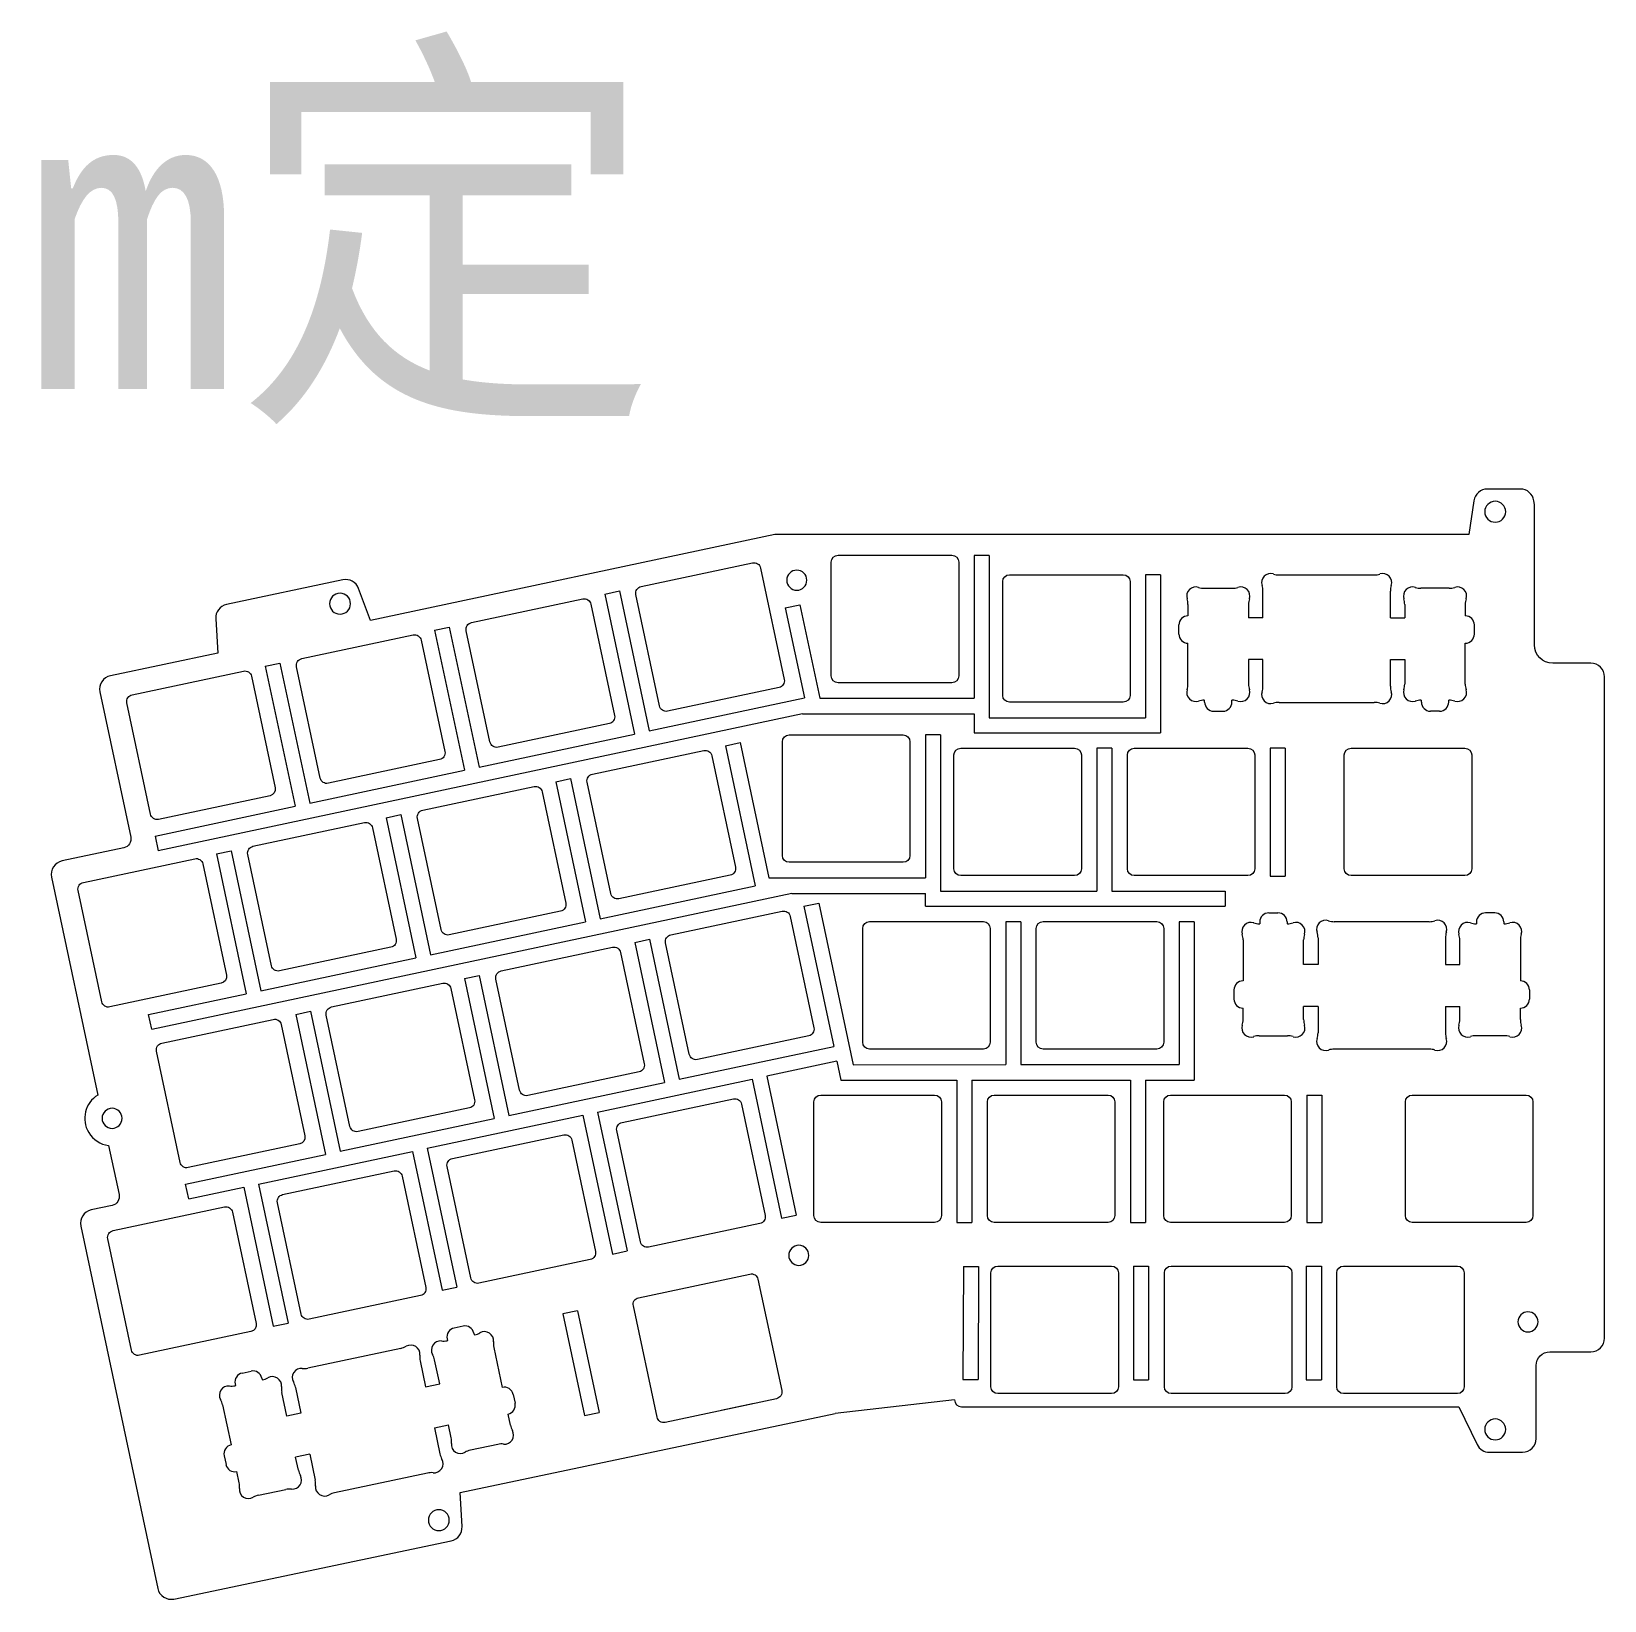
# Model space of a CAD drawing. Header units: millimetres. Extents: x 1313 to 1655, y 683 to 855.
# Drawn here: x 1482 to 1654.7, y 683.1 to 855.5 of the extents above; entities that cross this region are included whole.
import ezdxf

# ---------------------------------------------------------------- set-up
doc = ezdxf.new("R2010")
doc.units = ezdxf.units.MM
doc.header["$LTSCALE"] = 5
doc.layers.get('0').update_dxf_attribs({"lineweight": 18})
doc.styles.get("Standard").update_dxf_attribs({"font": 'SimSun.ttf'})

# ---------------------------------------------------------------- blocks, each defined once
blk = doc.blocks.new('block 41')
at = {"color": 7, "lineweight": 18}
blk.add_open_spline([(386.84, 146.74), (386.84, 146.74), (386.84, 159.24), (386.84, 159.24), (386.84, 159.65), (386.51, 159.99), (386.09, 159.99), (386.09, 159.99), (373.59, 159.99), (373.59, 159.99), (373.18, 159.99), (372.84, 159.65), (372.84, 159.24), (372.84, 159.24), (372.84, 146.74), (372.84, 146.74), (372.84, 146.32), (373.18, 145.99), (373.59, 145.99), (373.59, 145.99), (386.09, 145.99), (386.09, 145.99), (386.51, 145.99), (386.84, 146.32), (386.84, 146.74)], degree=3, knots=[0, 0, 0, 0, 1, 1, 1, 2, 2, 2, 3, 3, 3, 4, 4, 4, 5, 5, 5, 6, 6, 6, 7, 7, 7, 8, 8, 8, 8], dxfattribs=at)
blk = doc.blocks.new('block 42')
at = {"color": 7, "lineweight": 18}
blk.add_open_spline([(380.12, 184.84), (380.12, 184.84), (380.12, 197.34), (380.12, 197.34), (380.12, 197.75), (379.78, 198.09), (379.37, 198.09), (379.37, 198.09), (366.87, 198.09), (366.87, 198.09), (366.46, 198.09), (366.12, 197.75), (366.12, 197.34), (366.12, 197.34), (366.12, 184.84), (366.12, 184.84), (366.12, 184.42), (366.46, 184.09), (366.87, 184.09), (366.87, 184.09), (379.37, 184.09), (379.37, 184.09), (379.78, 184.09), (380.12, 184.42), (380.12, 184.84)], degree=3, knots=[0, 0, 0, 0, 1, 1, 1, 2, 2, 2, 3, 3, 3, 4, 4, 4, 5, 5, 5, 6, 6, 6, 7, 7, 7, 8, 8, 8, 8], dxfattribs=at)
blk = doc.blocks.new('block 44')
at = {"color": 7, "lineweight": 18}
blk.add_open_spline([(360.3, 146.74), (360.3, 146.74), (360.3, 159.24), (360.3, 159.24), (360.3, 159.65), (359.97, 159.99), (359.55, 159.99), (359.55, 159.99), (347.05, 159.99), (347.05, 159.99), (346.64, 159.99), (346.3, 159.65), (346.3, 159.24), (346.3, 159.24), (346.3, 146.74), (346.3, 146.74), (346.3, 146.32), (346.64, 145.99), (347.05, 145.99), (347.05, 145.99), (359.55, 145.99), (359.55, 145.99), (359.97, 145.99), (360.3, 146.32), (360.3, 146.74)], degree=3, knots=[0, 0, 0, 0, 1, 1, 1, 2, 2, 2, 3, 3, 3, 4, 4, 4, 5, 5, 5, 6, 6, 6, 7, 7, 7, 8, 8, 8, 8], dxfattribs=at)
blk = doc.blocks.new('block 45')
at = {"color": 7, "lineweight": 18}
blk.add_open_spline([(356.3, 184.84), (356.3, 184.84), (356.3, 197.34), (356.3, 197.34), (356.3, 197.75), (355.96, 198.09), (355.55, 198.09), (355.55, 198.09), (343.05, 198.09), (343.05, 198.09), (342.64, 198.09), (342.3, 197.75), (342.3, 197.34), (342.3, 197.34), (342.3, 184.84), (342.3, 184.84), (342.3, 184.42), (342.64, 184.09), (343.05, 184.09), (343.05, 184.09), (355.55, 184.09), (355.55, 184.09), (355.96, 184.09), (356.3, 184.42), (356.3, 184.84)], degree=3, knots=[0, 0, 0, 0, 1, 1, 1, 2, 2, 2, 3, 3, 3, 4, 4, 4, 5, 5, 5, 6, 6, 6, 7, 7, 7, 8, 8, 8, 8], dxfattribs=at)
blk = doc.blocks.new('block 46')
at = {"color": 7, "lineweight": 18}
blk.add_open_spline([(346.29, 165.79), (346.29, 165.79), (346.29, 178.29), (346.29, 178.29), (346.29, 178.7), (345.95, 179.04), (345.54, 179.04), (345.54, 179.04), (333.04, 179.04), (333.04, 179.04), (332.63, 179.04), (332.29, 178.7), (332.29, 178.29), (332.29, 178.29), (332.29, 165.79), (332.29, 165.79), (332.29, 165.37), (332.63, 165.04), (333.04, 165.04), (333.04, 165.04), (345.54, 165.04), (345.54, 165.04), (345.95, 165.04), (346.29, 165.37), (346.29, 165.79)], degree=3, knots=[0, 0, 0, 0, 1, 1, 1, 2, 2, 2, 3, 3, 3, 4, 4, 4, 5, 5, 5, 6, 6, 6, 7, 7, 7, 8, 8, 8, 8], dxfattribs=at)
blk = doc.blocks.new('block 47')
at = {"color": 7, "lineweight": 18}
blk.add_open_spline([(342.61, 203.89), (342.61, 203.89), (342.61, 216.39), (342.61, 216.39), (342.61, 216.8), (342.27, 217.14), (341.86, 217.14), (341.86, 217.14), (329.36, 217.14), (329.36, 217.14), (328.95, 217.14), (328.61, 216.8), (328.61, 216.39), (328.61, 216.39), (328.61, 203.89), (328.61, 203.89), (328.61, 203.47), (328.95, 203.14), (329.36, 203.14), (329.36, 203.14), (341.86, 203.14), (341.86, 203.14), (342.27, 203.14), (342.61, 203.47), (342.61, 203.89)], degree=3, knots=[0, 0, 0, 0, 1, 1, 1, 2, 2, 2, 3, 3, 3, 4, 4, 4, 5, 5, 5, 6, 6, 6, 7, 7, 7, 8, 8, 8, 8], dxfattribs=at)
blk = doc.blocks.new('block 48')
at = {"color": 7, "lineweight": 18}
blk.add_open_spline([(340.93, 146.74), (340.93, 146.74), (340.93, 159.24), (340.93, 159.24), (340.93, 159.65), (340.59, 159.99), (340.18, 159.99), (340.18, 159.99), (327.68, 159.99), (327.68, 159.99), (327.27, 159.99), (326.93, 159.65), (326.93, 159.24), (326.93, 159.24), (326.93, 146.74), (326.93, 146.74), (326.93, 146.32), (327.27, 145.99), (327.68, 145.99), (327.68, 145.99), (340.18, 145.99), (340.18, 145.99), (340.59, 145.99), (340.93, 146.32), (340.93, 146.74)], degree=3, knots=[0, 0, 0, 0, 1, 1, 1, 2, 2, 2, 3, 3, 3, 4, 4, 4, 5, 5, 5, 6, 6, 6, 7, 7, 7, 8, 8, 8, 8], dxfattribs=at)
blk = doc.blocks.new('block 49')
at = {"color": 7, "lineweight": 18}
blk.add_open_spline([(337.25, 184.84), (337.25, 184.84), (337.25, 197.34), (337.25, 197.34), (337.25, 197.75), (336.91, 198.09), (336.5, 198.09), (336.5, 198.09), (324, 198.09), (324, 198.09), (323.59, 198.09), (323.25, 197.75), (323.25, 197.34), (323.25, 197.34), (323.25, 184.84), (323.25, 184.84), (323.25, 184.42), (323.59, 184.09), (324, 184.09), (324, 184.09), (336.5, 184.09), (336.5, 184.09), (336.91, 184.09), (337.25, 184.42), (337.25, 184.84)], degree=3, knots=[0, 0, 0, 0, 1, 1, 1, 2, 2, 2, 3, 3, 3, 4, 4, 4, 5, 5, 5, 6, 6, 6, 7, 7, 7, 8, 8, 8, 8], dxfattribs=at)
blk = doc.blocks.new('block 50')
at = {"color": 7, "lineweight": 18}
blk.add_open_spline([(327.24, 165.79), (327.24, 165.79), (327.24, 178.29), (327.24, 178.29), (327.24, 178.7), (326.9, 179.04), (326.49, 179.04), (326.49, 179.04), (313.99, 179.04), (313.99, 179.04), (313.58, 179.04), (313.24, 178.7), (313.24, 178.29), (313.24, 178.29), (313.24, 165.79), (313.24, 165.79), (313.24, 165.37), (313.58, 165.04), (313.99, 165.04), (313.99, 165.04), (326.49, 165.04), (326.49, 165.04), (326.9, 165.04), (327.24, 165.37), (327.24, 165.79)], degree=3, knots=[0, 0, 0, 0, 1, 1, 1, 2, 2, 2, 3, 3, 3, 4, 4, 4, 5, 5, 5, 6, 6, 6, 7, 7, 7, 8, 8, 8, 8], dxfattribs=at)
blk = doc.blocks.new('block 51')
at = {"color": 7, "lineweight": 18}
blk.add_open_spline([(321.88, 146.74), (321.88, 146.74), (321.88, 159.24), (321.88, 159.24), (321.88, 159.65), (321.54, 159.99), (321.13, 159.99), (321.13, 159.99), (308.63, 159.99), (308.63, 159.99), (308.22, 159.99), (307.88, 159.65), (307.88, 159.24), (307.88, 159.24), (307.88, 146.74), (307.88, 146.74), (307.88, 146.32), (308.22, 145.99), (308.63, 145.99), (308.63, 145.99), (321.13, 145.99), (321.13, 145.99), (321.54, 145.99), (321.88, 146.32), (321.88, 146.74)], degree=3, knots=[0, 0, 0, 0, 1, 1, 1, 2, 2, 2, 3, 3, 3, 4, 4, 4, 5, 5, 5, 6, 6, 6, 7, 7, 7, 8, 8, 8, 8], dxfattribs=at)
blk = doc.blocks.new('block 52')
at = {"color": 7, "lineweight": 18}
blk.add_open_spline([(288.91, 215.84), (288.51, 215.76), (288.25, 215.36), (288.33, 214.95), (288.33, 214.95), (290.93, 202.73), (290.93, 202.73), (291.02, 202.32), (291.42, 202.06), (291.82, 202.15), (291.82, 202.15), (304.05, 204.75), (304.05, 204.75), (304.45, 204.83), (304.71, 205.23), (304.63, 205.64), (304.63, 205.64), (302.03, 217.86), (302.03, 217.86), (301.94, 218.27), (301.54, 218.53), (301.14, 218.44), (301.14, 218.44), (288.91, 215.84), (288.91, 215.84)], degree=3, knots=[0, 0, 0, 0, 1, 1, 1, 2, 2, 2, 3, 3, 3, 4, 4, 4, 5, 5, 5, 6, 6, 6, 7, 7, 7, 8, 8, 8, 8], dxfattribs=at)
blk = doc.blocks.new('block 53')
at = {"color": 7, "lineweight": 18}
blk.add_open_spline([(292.17, 177.58), (291.77, 177.5), (291.51, 177.1), (291.59, 176.69), (291.59, 176.69), (294.19, 164.47), (294.19, 164.47), (294.28, 164.06), (294.68, 163.8), (295.08, 163.89), (295.08, 163.89), (307.31, 166.49), (307.31, 166.49), (307.71, 166.57), (307.97, 166.97), (307.89, 167.38), (307.89, 167.38), (305.29, 179.6), (305.29, 179.6), (305.2, 180.01), (304.8, 180.27), (304.4, 180.18), (304.4, 180.18), (292.17, 177.58), (292.17, 177.58)], degree=3, knots=[0, 0, 0, 0, 1, 1, 1, 2, 2, 2, 3, 3, 3, 4, 4, 4, 5, 5, 5, 6, 6, 6, 7, 7, 7, 8, 8, 8, 8], dxfattribs=at)
blk = doc.blocks.new('block 54')
at = {"color": 7, "lineweight": 18}
blk.add_open_spline([(283.55, 195.23), (283.15, 195.15), (282.89, 194.75), (282.97, 194.34), (282.97, 194.34), (285.57, 182.12), (285.57, 182.12), (285.66, 181.71), (286.06, 181.45), (286.46, 181.54), (286.46, 181.54), (298.69, 184.14), (298.69, 184.14), (299.09, 184.22), (299.35, 184.62), (299.27, 185.03), (299.27, 185.03), (296.67, 197.25), (296.67, 197.25), (296.58, 197.66), (296.18, 197.92), (295.78, 197.83), (295.78, 197.83), (283.55, 195.23), (283.55, 195.23)], degree=3, knots=[0, 0, 0, 0, 1, 1, 1, 2, 2, 2, 3, 3, 3, 4, 4, 4, 5, 5, 5, 6, 6, 6, 7, 7, 7, 8, 8, 8, 8], dxfattribs=at)
blk = doc.blocks.new('block 55')
at = {"color": 7, "lineweight": 18}
blk.add_open_spline([(288.83, 143.86), (288.92, 143.45), (289.32, 143.19), (289.72, 143.28), (289.72, 143.28), (301.95, 145.88), (301.95, 145.88), (302.35, 145.96), (302.61, 146.36), (302.53, 146.77), (302.53, 146.77), (299.93, 158.99), (299.93, 158.99), (299.84, 159.4), (299.44, 159.66), (299.04, 159.57), (299.04, 159.57), (286.81, 156.97), (286.81, 156.97), (286.41, 156.89), (286.15, 156.49), (286.23, 156.08), (286.23, 156.08), (288.83, 143.86), (288.83, 143.86)], degree=3, knots=[0, 0, 0, 0, 1, 1, 1, 2, 2, 2, 3, 3, 3, 4, 4, 4, 5, 5, 5, 6, 6, 6, 7, 7, 7, 8, 8, 8, 8], dxfattribs=at)
blk = doc.blocks.new('block 56')
at = {"color": 7, "lineweight": 18}
blk.add_open_spline([(303.76, 126.63), (304.17, 126.72), (304.43, 127.12), (304.34, 127.52), (304.34, 127.52), (301.74, 139.75), (301.74, 139.75), (301.66, 140.16), (301.26, 140.41), (300.85, 140.33), (300.85, 140.33), (288.63, 137.73), (288.63, 137.73), (288.22, 137.64), (287.96, 137.24), (288.05, 136.84), (288.05, 136.84), (290.65, 124.61), (290.65, 124.61), (290.73, 124.21), (291.13, 123.95), (291.54, 124.03), (291.54, 124.03), (303.76, 126.63), (303.76, 126.63)], degree=3, knots=[0, 0, 0, 0, 1, 1, 1, 2, 2, 2, 3, 3, 3, 4, 4, 4, 5, 5, 5, 6, 6, 6, 7, 7, 7, 8, 8, 8, 8], dxfattribs=at)
blk = doc.blocks.new('block 57')
at = {"color": 7, "lineweight": 18}
blk.add_open_spline([(270.28, 211.88), (269.87, 211.8), (269.61, 211.4), (269.7, 210.99), (269.7, 210.99), (272.3, 198.77), (272.3, 198.77), (272.39, 198.36), (272.78, 198.1), (273.19, 198.19), (273.19, 198.19), (285.42, 200.79), (285.42, 200.79), (285.82, 200.87), (286.08, 201.27), (285.99, 201.68), (285.99, 201.68), (283.39, 213.9), (283.39, 213.9), (283.31, 214.31), (282.91, 214.57), (282.51, 214.48), (282.51, 214.48), (270.28, 211.88), (270.28, 211.88)], degree=3, knots=[0, 0, 0, 0, 1, 1, 1, 2, 2, 2, 3, 3, 3, 4, 4, 4, 5, 5, 5, 6, 6, 6, 7, 7, 7, 8, 8, 8, 8], dxfattribs=at)
blk = doc.blocks.new('block 58')
at = {"color": 7, "lineweight": 18}
blk.add_open_spline([(273.54, 173.62), (273.13, 173.54), (272.87, 173.14), (272.96, 172.73), (272.96, 172.73), (275.56, 160.51), (275.56, 160.51), (275.65, 160.1), (276.04, 159.84), (276.45, 159.93), (276.45, 159.93), (288.68, 162.53), (288.68, 162.53), (289.08, 162.61), (289.34, 163.01), (289.25, 163.42), (289.25, 163.42), (286.65, 175.64), (286.65, 175.64), (286.57, 176.05), (286.17, 176.31), (285.77, 176.22), (285.77, 176.22), (273.54, 173.62), (273.54, 173.62)], degree=3, knots=[0, 0, 0, 0, 1, 1, 1, 2, 2, 2, 3, 3, 3, 4, 4, 4, 5, 5, 5, 6, 6, 6, 7, 7, 7, 8, 8, 8, 8], dxfattribs=at)
blk = doc.blocks.new('block 59')
at = {"color": 7, "lineweight": 18}
blk.add_open_spline([(264.92, 191.27), (264.51, 191.19), (264.25, 190.79), (264.34, 190.38), (264.34, 190.38), (266.94, 178.16), (266.94, 178.16), (267.03, 177.75), (267.42, 177.49), (267.83, 177.58), (267.83, 177.58), (280.06, 180.18), (280.06, 180.18), (280.46, 180.26), (280.72, 180.66), (280.63, 181.07), (280.63, 181.07), (278.03, 193.29), (278.03, 193.29), (277.95, 193.7), (277.55, 193.96), (277.15, 193.87), (277.15, 193.87), (264.92, 191.27), (264.92, 191.27)], degree=3, knots=[0, 0, 0, 0, 1, 1, 1, 2, 2, 2, 3, 3, 3, 4, 4, 4, 5, 5, 5, 6, 6, 6, 7, 7, 7, 8, 8, 8, 8], dxfattribs=at)
blk = doc.blocks.new('block 60')
at = {"color": 7, "lineweight": 18}
blk.add_open_spline([(281.29, 155.03), (281.21, 155.44), (280.81, 155.7), (280.41, 155.61), (280.41, 155.61), (268.18, 153.01), (268.18, 153.01), (267.77, 152.93), (267.51, 152.53), (267.6, 152.12), (267.6, 152.12), (270.2, 139.9), (270.2, 139.9), (270.29, 139.49), (270.68, 139.23), (271.09, 139.32), (271.09, 139.32), (283.32, 141.92), (283.32, 141.92), (283.72, 142), (283.98, 142.4), (283.89, 142.81), (283.89, 142.81), (281.29, 155.03), (281.29, 155.03)], degree=3, knots=[0, 0, 0, 0, 1, 1, 1, 2, 2, 2, 3, 3, 3, 4, 4, 4, 5, 5, 5, 6, 6, 6, 7, 7, 7, 8, 8, 8, 8], dxfattribs=at)
blk = doc.blocks.new('block 61')
at = {"color": 7, "lineweight": 18}
blk.add_open_spline([(266.78, 196.83), (267.19, 196.91), (267.45, 197.31), (267.36, 197.72), (267.36, 197.72), (264.76, 209.94), (264.76, 209.94), (264.67, 210.35), (264.28, 210.61), (263.87, 210.52), (263.87, 210.52), (251.64, 207.92), (251.64, 207.92), (251.24, 207.84), (250.98, 207.44), (251.07, 207.03), (251.07, 207.03), (253.67, 194.8), (253.67, 194.8), (253.75, 194.4), (254.15, 194.14), (254.56, 194.23), (254.56, 194.23), (266.78, 196.83), (266.78, 196.83)], degree=3, knots=[0, 0, 0, 0, 1, 1, 1, 2, 2, 2, 3, 3, 3, 4, 4, 4, 5, 5, 5, 6, 6, 6, 7, 7, 7, 8, 8, 8, 8], dxfattribs=at)
blk = doc.blocks.new('block 62')
at = {"color": 7, "lineweight": 18}
blk.add_open_spline([(270.04, 158.57), (270.45, 158.65), (270.71, 159.05), (270.62, 159.46), (270.62, 159.46), (268.02, 171.68), (268.02, 171.68), (267.93, 172.09), (267.54, 172.35), (267.13, 172.26), (267.13, 172.26), (254.9, 169.66), (254.9, 169.66), (254.5, 169.58), (254.24, 169.18), (254.33, 168.77), (254.33, 168.77), (256.93, 156.54), (256.93, 156.54), (257.01, 156.14), (257.41, 155.88), (257.82, 155.97), (257.82, 155.97), (270.04, 158.57), (270.04, 158.57)], degree=3, knots=[0, 0, 0, 0, 1, 1, 1, 2, 2, 2, 3, 3, 3, 4, 4, 4, 5, 5, 5, 6, 6, 6, 7, 7, 7, 8, 8, 8, 8], dxfattribs=at)
blk = doc.blocks.new('block 63')
at = {"color": 7, "lineweight": 18}
blk.add_open_spline([(246.28, 187.31), (245.88, 187.23), (245.62, 186.83), (245.71, 186.42), (245.71, 186.42), (248.31, 174.19), (248.31, 174.19), (248.39, 173.79), (248.79, 173.53), (249.2, 173.62), (249.2, 173.62), (261.42, 176.22), (261.42, 176.22), (261.83, 176.3), (262.09, 176.7), (262, 177.11), (262, 177.11), (259.4, 189.33), (259.4, 189.33), (259.31, 189.74), (258.92, 190), (258.51, 189.91), (258.51, 189.91), (246.28, 187.31), (246.28, 187.31)], degree=3, knots=[0, 0, 0, 0, 1, 1, 1, 2, 2, 2, 3, 3, 3, 4, 4, 4, 5, 5, 5, 6, 6, 6, 7, 7, 7, 8, 8, 8, 8], dxfattribs=at)
blk = doc.blocks.new('block 64')
at = {"color": 7, "lineweight": 18}
blk.add_open_spline([(264.68, 137.96), (265.09, 138.04), (265.35, 138.44), (265.26, 138.85), (265.26, 138.85), (262.66, 151.07), (262.66, 151.07), (262.57, 151.48), (262.18, 151.74), (261.77, 151.65), (261.77, 151.65), (249.54, 149.05), (249.54, 149.05), (249.14, 148.97), (248.88, 148.57), (248.97, 148.16), (248.97, 148.16), (251.57, 135.93), (251.57, 135.93), (251.65, 135.53), (252.05, 135.27), (252.46, 135.36), (252.46, 135.36), (264.68, 137.96), (264.68, 137.96)], degree=3, knots=[0, 0, 0, 0, 1, 1, 1, 2, 2, 2, 3, 3, 3, 4, 4, 4, 5, 5, 5, 6, 6, 6, 7, 7, 7, 8, 8, 8, 8], dxfattribs=at)
blk = doc.blocks.new('block 65')
at = {"color": 7, "lineweight": 18}
blk.add_open_spline([(248.15, 192.87), (248.55, 192.95), (248.81, 193.35), (248.73, 193.75), (248.73, 193.75), (246.13, 205.98), (246.13, 205.98), (246.04, 206.39), (245.64, 206.65), (245.24, 206.56), (245.24, 206.56), (233.01, 203.96), (233.01, 203.96), (232.61, 203.87), (232.35, 203.48), (232.43, 203.07), (232.43, 203.07), (235.03, 190.84), (235.03, 190.84), (235.12, 190.44), (235.52, 190.18), (235.92, 190.27), (235.92, 190.27), (248.15, 192.87), (248.15, 192.87)], degree=3, knots=[0, 0, 0, 0, 1, 1, 1, 2, 2, 2, 3, 3, 3, 4, 4, 4, 5, 5, 5, 6, 6, 6, 7, 7, 7, 8, 8, 8, 8], dxfattribs=at)
blk = doc.blocks.new('block 66')
at = {"color": 7, "lineweight": 18}
blk.add_open_spline([(236.27, 165.7), (235.87, 165.61), (235.61, 165.22), (235.69, 164.81), (235.69, 164.81), (238.29, 152.58), (238.29, 152.58), (238.38, 152.18), (238.78, 151.92), (239.18, 152.01), (239.18, 152.01), (251.41, 154.61), (251.41, 154.61), (251.81, 154.69), (252.07, 155.09), (251.99, 155.49), (251.99, 155.49), (249.39, 167.72), (249.39, 167.72), (249.3, 168.13), (248.9, 168.39), (248.5, 168.3), (248.5, 168.3), (236.27, 165.7), (236.27, 165.7)], degree=3, knots=[0, 0, 0, 0, 1, 1, 1, 2, 2, 2, 3, 3, 3, 4, 4, 4, 5, 5, 5, 6, 6, 6, 7, 7, 7, 8, 8, 8, 8], dxfattribs=at)
blk = doc.blocks.new('block 67')
at = {"color": 7, "lineweight": 18}
blk.add_open_spline([(242.79, 172.26), (243.19, 172.34), (243.45, 172.74), (243.37, 173.14), (243.37, 173.14), (240.77, 185.37), (240.77, 185.37), (240.68, 185.78), (240.28, 186.04), (239.88, 185.95), (239.88, 185.95), (227.65, 183.35), (227.65, 183.35), (227.25, 183.26), (226.99, 182.87), (227.07, 182.46), (227.07, 182.46), (229.67, 170.23), (229.67, 170.23), (229.76, 169.83), (230.16, 169.57), (230.56, 169.66), (230.56, 169.66), (242.79, 172.26), (242.79, 172.26)], degree=3, knots=[0, 0, 0, 0, 1, 1, 1, 2, 2, 2, 3, 3, 3, 4, 4, 4, 5, 5, 5, 6, 6, 6, 7, 7, 7, 8, 8, 8, 8], dxfattribs=at)
blk = doc.blocks.new('block 68')
at = {"color": 7, "lineweight": 18}
blk.add_open_spline([(246.05, 134), (246.45, 134.08), (246.71, 134.48), (246.63, 134.88), (246.63, 134.88), (244.03, 147.11), (244.03, 147.11), (243.94, 147.52), (243.54, 147.78), (243.14, 147.69), (243.14, 147.69), (230.91, 145.09), (230.91, 145.09), (230.51, 145), (230.25, 144.61), (230.33, 144.2), (230.33, 144.2), (232.93, 131.97), (232.93, 131.97), (233.02, 131.57), (233.42, 131.31), (233.82, 131.4), (233.82, 131.4), (246.05, 134), (246.05, 134)], degree=3, knots=[0, 0, 0, 0, 1, 1, 1, 2, 2, 2, 3, 3, 3, 4, 4, 4, 5, 5, 5, 6, 6, 6, 7, 7, 7, 8, 8, 8, 8], dxfattribs=at)
blk = doc.blocks.new('block 71')
at = {"color": 7, "lineweight": 18}
blk.add_open_spline([(305.12, 142.38), (305.12, 142.98), (305.61, 143.48), (306.22, 143.48), (306.83, 143.48), (307.32, 142.98), (307.32, 142.38), (307.32, 141.77), (306.83, 141.28), (306.22, 141.28), (305.61, 141.28), (305.12, 141.77), (305.12, 142.38)], degree=3, knots=[0, 0, 0, 0, 1, 1, 1, 2, 2, 2, 3, 3, 3, 4, 4, 4, 4], dxfattribs=at)
blk = doc.blocks.new('block 74')
at = {"color": 7, "lineweight": 18}
blk.add_open_spline([(385.2, 135.07), (385.2, 135.68), (385.69, 136.17), (386.3, 136.17), (386.9, 136.17), (387.4, 135.68), (387.4, 135.07), (387.4, 134.46), (386.9, 133.97), (386.3, 133.97), (385.69, 133.97), (385.2, 134.46), (385.2, 135.07)], degree=3, knots=[0, 0, 0, 0, 1, 1, 1, 2, 2, 2, 3, 3, 3, 4, 4, 4, 4], dxfattribs=at)
blk = doc.blocks.new('block 84')
at = {"color": 7, "lineweight": 18}
blk.add_open_spline([(341.32, 127.95), (341.32, 127.95), (341.32, 140.45), (341.32, 140.45), (341.32, 140.86), (340.99, 141.2), (340.57, 141.2), (340.57, 141.2), (328.07, 141.2), (328.07, 141.2), (327.66, 141.2), (327.32, 140.86), (327.32, 140.45), (327.32, 140.45), (327.32, 127.95), (327.32, 127.95), (327.32, 127.53), (327.66, 127.2), (328.07, 127.2), (328.07, 127.2), (340.57, 127.2), (340.57, 127.2), (340.99, 127.2), (341.32, 127.53), (341.32, 127.95)], degree=3, knots=[0, 0, 0, 0, 1, 1, 1, 2, 2, 2, 3, 3, 3, 4, 4, 4, 5, 5, 5, 6, 6, 6, 7, 7, 7, 8, 8, 8, 8], dxfattribs=at)
blk = doc.blocks.new('block 85')
at = {"color": 7, "lineweight": 18}
blk.add_open_spline([(360.37, 127.95), (360.37, 127.95), (360.37, 140.45), (360.37, 140.45), (360.37, 140.86), (360.04, 141.2), (359.62, 141.2), (359.62, 141.2), (347.12, 141.2), (347.12, 141.2), (346.71, 141.2), (346.37, 140.86), (346.37, 140.45), (346.37, 140.45), (346.37, 127.95), (346.37, 127.95), (346.37, 127.53), (346.71, 127.2), (347.12, 127.2), (347.12, 127.2), (359.62, 127.2), (359.62, 127.2), (360.04, 127.2), (360.37, 127.53), (360.37, 127.95)], degree=3, knots=[0, 0, 0, 0, 1, 1, 1, 2, 2, 2, 3, 3, 3, 4, 4, 4, 5, 5, 5, 6, 6, 6, 7, 7, 7, 8, 8, 8, 8], dxfattribs=at)
blk = doc.blocks.new('block 86')
at = {"color": 7, "lineweight": 18}
blk.add_open_spline([(379.29, 127.95), (379.29, 127.95), (379.29, 140.45), (379.29, 140.45), (379.29, 140.86), (378.96, 141.2), (378.54, 141.2), (378.54, 141.2), (366.04, 141.2), (366.04, 141.2), (365.63, 141.2), (365.29, 140.86), (365.29, 140.45), (365.29, 140.45), (365.29, 127.95), (365.29, 127.95), (365.29, 127.53), (365.63, 127.2), (366.04, 127.2), (366.04, 127.2), (378.54, 127.2), (378.54, 127.2), (378.96, 127.2), (379.29, 127.53), (379.29, 127.95)], degree=3, knots=[0, 0, 0, 0, 1, 1, 1, 2, 2, 2, 3, 3, 3, 4, 4, 4, 5, 5, 5, 6, 6, 6, 7, 7, 7, 8, 8, 8, 8], dxfattribs=at)
blk = doc.blocks.new('block 87')
at = {"color": 7, "lineweight": 18}
blk.add_open_spline([(323.78, 206.03), (323.78, 206.03), (323.78, 218.53), (323.78, 218.53), (323.78, 218.94), (323.44, 219.28), (323.03, 219.28), (323.03, 219.28), (310.53, 219.28), (310.53, 219.28), (310.12, 219.28), (309.78, 218.94), (309.78, 218.53), (309.78, 218.53), (309.78, 206.03), (309.78, 206.03), (309.78, 205.61), (310.12, 205.28), (310.53, 205.28), (310.53, 205.28), (323.03, 205.28), (323.03, 205.28), (323.44, 205.28), (323.78, 205.61), (323.78, 206.03)], degree=3, knots=[0, 0, 0, 0, 1, 1, 1, 2, 2, 2, 3, 3, 3, 4, 4, 4, 5, 5, 5, 6, 6, 6, 7, 7, 7, 8, 8, 8, 8], dxfattribs=at)
blk = doc.blocks.new('block 88')
at = {"color": 7, "lineweight": 18}
blk.add_open_spline([(318.42, 186.3), (318.42, 186.3), (318.42, 198.8), (318.42, 198.8), (318.42, 199.21), (318.08, 199.55), (317.67, 199.55), (317.67, 199.55), (305.17, 199.55), (305.17, 199.55), (304.76, 199.55), (304.42, 199.21), (304.42, 198.8), (304.42, 198.8), (304.42, 186.3), (304.42, 186.3), (304.42, 185.88), (304.76, 185.55), (305.17, 185.55), (305.17, 185.55), (317.67, 185.55), (317.67, 185.55), (318.08, 185.55), (318.42, 185.88), (318.42, 186.3)], degree=3, knots=[0, 0, 0, 0, 1, 1, 1, 2, 2, 2, 3, 3, 3, 4, 4, 4, 5, 5, 5, 6, 6, 6, 7, 7, 7, 8, 8, 8, 8], dxfattribs=at)
blk = doc.blocks.new('block 75')
at = {"color": 7, "lineweight": 18}
blk.add_open_spline([(304.9, 216.54), (304.9, 217.14), (305.39, 217.64), (306, 217.64), (306.6, 217.64), (307.1, 217.14), (307.1, 216.54), (307.1, 215.93), (306.6, 215.44), (306, 215.44), (305.39, 215.44), (304.9, 215.93), (304.9, 216.54)], degree=3, knots=[0, 0, 0, 0, 1, 1, 1, 2, 2, 2, 3, 3, 3, 4, 4, 4, 4], dxfattribs=at)
blk = doc.blocks.new('block 15')
at = {"color": 7, "lineweight": 18}
blk.add_open_spline([(381.55, 123.26), (381.55, 123.89), (382.07, 124.41), (382.7, 124.41), (383.34, 124.41), (383.85, 123.89), (383.85, 123.26), (383.85, 122.62), (383.34, 122.11), (382.7, 122.11), (382.07, 122.11), (381.55, 122.62), (381.55, 123.26)], degree=3, knots=[0, 0, 0, 0, 1, 1, 1, 2, 2, 2, 3, 3, 3, 4, 4, 4, 4], dxfattribs=at)
blk = doc.blocks.new('block 17')
at = {"color": 7, "lineweight": 18}
blk.add_open_spline([(254.69, 213.96), (254.69, 214.59), (255.2, 215.11), (255.84, 215.11), (256.47, 215.11), (256.99, 214.59), (256.99, 213.96), (256.99, 213.32), (256.47, 212.81), (255.84, 212.81), (255.2, 212.81), (254.69, 213.32), (254.69, 213.96)], degree=3, knots=[0, 0, 0, 0, 1, 1, 1, 2, 2, 2, 3, 3, 3, 4, 4, 4, 4], dxfattribs=at)
blk = doc.blocks.new('block 70')
at = {"color": 7, "lineweight": 18}
blk.add_open_spline([(229.71, 157.43), (229.71, 158.04), (230.2, 158.53), (230.81, 158.53), (231.41, 158.53), (231.91, 158.04), (231.91, 157.43), (231.91, 156.82), (231.41, 156.33), (230.81, 156.33), (230.2, 156.33), (229.71, 156.82), (229.71, 157.43)], degree=3, knots=[0, 0, 0, 0, 1, 1, 1, 2, 2, 2, 3, 3, 3, 4, 4, 4, 4], dxfattribs=at)
blk = doc.blocks.new('block 16')
at = {"color": 7, "lineweight": 18}
blk.add_open_spline([(381.55, 224.06), (381.55, 224.69), (382.07, 225.21), (382.7, 225.21), (383.34, 225.21), (383.85, 224.69), (383.85, 224.06), (383.85, 223.42), (383.34, 222.91), (382.7, 222.91), (382.07, 222.91), (381.55, 223.42), (381.55, 224.06)], degree=3, knots=[0, 0, 0, 0, 1, 1, 1, 2, 2, 2, 3, 3, 3, 4, 4, 4, 4], dxfattribs=at)
blk = doc.blocks.new('block 14')
at = {"color": 7, "lineweight": 18}
blk.add_open_spline([(265.55, 113.3), (265.55, 113.94), (266.07, 114.45), (266.7, 114.45), (267.34, 114.45), (267.85, 113.94), (267.85, 113.3), (267.85, 112.67), (267.34, 112.15), (266.7, 112.15), (266.07, 112.15), (265.55, 112.67), (265.55, 113.3)], degree=3, knots=[0, 0, 0, 0, 1, 1, 1, 2, 2, 2, 3, 3, 3, 4, 4, 4, 4], dxfattribs=at)

msp = doc.modelspace()

# ---------------------------------------------------------------- linework, layer by layer
for p, q in [((1585.48, 797.92), (1585.48, 782.22)), ((1587.13, 797.92), (1585.48, 797.92)), ((1587.13, 797.92), (1587.13, 780.08)), ((1604.31, 795.78), (1604.31, 780.08)), ((1605.96, 795.78), (1604.31, 795.78)), ((1605.96, 795.78), (1605.96, 778.43)), ((1618.97, 795.77), (1629.41, 795.77)), ((1544.92, 793.67), (1546.53, 794.01)), ((1544.92, 793.67), (1548.19, 778.28)), ((1546.53, 794.01), (1549.8, 778.63)), ((1610.74, 794.3), (1613.83, 794.3)), ((1617.19, 791.07), (1617.19, 793.99)), ((1631.19, 791.07), (1631.19, 793.99)), ((1637.63, 794.3), (1634.54, 794.3)), ((1564.74, 792.15), (1566.35, 792.49)), ((1564.74, 792.15), (1566.84, 782.25)), ((1566.35, 792.49), (1568.53, 782.23)), ((1608.96, 792.52), (1608.96, 791.27)), ((1615.61, 792.52), (1615.61, 791.07)), ((1632.76, 792.52), (1632.76, 791.07)), ((1639.41, 792.52), (1639.41, 791.27)), ((1526.23, 789.7), (1527.84, 790.04)), ((1526.23, 789.7), (1529.5, 774.31)), ((1527.84, 790.04), (1531.11, 774.66)), ((1607.96, 789.27), (1607.96, 790.27)), ((1617.19, 791.07), (1615.61, 791.07)), ((1631.19, 791.07), (1632.76, 791.07)), ((1640.41, 789.27), (1640.41, 790.27)), ((1608.96, 783.78), (1608.96, 788.27)), ((1639.41, 783.78), (1639.41, 788.27)), ((1507.63, 785.74), (1509.24, 786.08)), ((1509.24, 786.08), (1512.51, 770.7)), ((1617.19, 786.47), (1615.61, 786.47)), ((1615.61, 786.47), (1615.61, 783.78)), ((1617.19, 783.55), (1617.19, 786.47)), ((1631.19, 786.47), (1632.76, 786.47)), ((1631.19, 783.55), (1631.19, 786.47)), ((1632.76, 786.47), (1632.76, 783.78)), ((1507.63, 785.74), (1510.9, 770.36)), ((1549.8, 778.63), (1566.84, 782.25)), ((1568.53, 782.23), (1585.48, 782.22)), ((1610.74, 782), (1610.79, 782)), ((1610.79, 781.8), (1610.79, 782)), ((1613.79, 781.8), (1613.79, 782)), ((1613.83, 782), (1613.79, 782)), ((1618.97, 781.77), (1629.41, 781.77)), ((1634.54, 782), (1634.59, 782)), ((1634.59, 781.8), (1634.59, 782)), ((1637.59, 781.8), (1637.59, 782)), ((1637.63, 782), (1637.59, 782)), ((1566.61, 780.52), (1495.87, 765.48)), ((1566.61, 780.52), (1585.48, 780.52)), ((1585.48, 780.52), (1585.48, 778.43)), ((1587.13, 780.08), (1604.31, 780.08)), ((1611.79, 780.8), (1612.79, 780.8)), ((1636.59, 780.8), (1635.59, 780.8)), ((1531.11, 774.66), (1548.19, 778.28)), ((1580.12, 778.19), (1580.12, 762.49)), ((1581.77, 778.19), (1580.12, 778.19)), ((1581.77, 778.19), (1581.77, 761.03)), ((1585.48, 778.43), (1605.96, 778.43)), ((1558.17, 777.01), (1559.78, 777.36)), ((1558.17, 777.01), (1561.44, 761.63)), ((1559.78, 777.36), (1562.94, 762.5)), ((1598.95, 776.73), (1598.95, 761.03)), ((1600.6, 776.73), (1598.95, 776.73)), ((1600.6, 776.73), (1600.6, 761.03)), ((1618, 776.73), (1618, 762.68)), ((1619.65, 776.73), (1618, 776.73)), ((1619.65, 776.73), (1619.65, 762.68)), ((1512.51, 770.7), (1529.5, 774.31)), ((1539.53, 773.05), (1541.15, 773.4)), ((1539.53, 773.05), (1542.8, 757.67)), ((1541.15, 773.4), (1544.42, 758.01)), ((1495.53, 767.09), (1510.9, 770.36)), ((1520.9, 769.09), (1522.51, 769.44)), ((1520.9, 769.09), (1524.17, 753.71)), ((1522.51, 769.44), (1525.78, 754.05)), ((1495.53, 767.09), (1495.87, 765.48)), ((1502.27, 765.13), (1503.88, 765.47)), ((1503.88, 765.47), (1507.15, 750.09)), ((1502.27, 765.13), (1505.54, 749.75)), ((1562.94, 762.5), (1580.12, 762.49)), ((1618, 762.68), (1619.65, 762.68)), ((1565.45, 760.79), (1495.17, 745.85)), ((1544.42, 758.01), (1561.44, 761.63)), ((1565.45, 760.79), (1580.12, 760.79)), ((1580.12, 759.38), (1580.12, 760.79)), ((1581.77, 761.03), (1598.95, 761.03)), ((1600.6, 761.03), (1613.06, 761.03)), ((1613.06, 761.03), (1613.06, 759.38)), ((1566.79, 759.37), (1568.41, 759.71)), ((1566.79, 759.37), (1570.06, 743.98)), ((1568.41, 759.71), (1572.18, 741.94)), ((1580.12, 759.38), (1613.06, 759.38)), ((1617.84, 758.65), (1618.84, 758.65)), ((1642.64, 758.65), (1641.64, 758.65)), ((1525.78, 754.05), (1542.8, 757.67)), ((1588.94, 757.68), (1588.94, 741.98)), ((1590.59, 757.68), (1588.94, 757.68)), ((1590.59, 757.68), (1590.59, 741.98)), ((1607.99, 757.68), (1607.99, 741.98)), ((1609.64, 757.68), (1607.99, 757.68)), ((1609.64, 757.68), (1609.64, 741.98)), ((1616.79, 757.45), (1616.84, 757.45)), ((1616.84, 757.65), (1616.84, 757.45)), ((1619.84, 757.65), (1619.84, 757.45)), ((1619.88, 757.45), (1619.84, 757.45)), ((1635.46, 757.68), (1625.02, 757.68)), ((1640.59, 757.45), (1640.64, 757.45)), ((1640.64, 757.65), (1640.64, 757.45)), ((1643.64, 757.65), (1643.64, 757.45)), ((1643.68, 757.45), (1643.64, 757.45)), ((1548.21, 755.41), (1549.82, 755.76)), ((1548.21, 755.41), (1551.48, 740.03)), ((1549.82, 755.76), (1553.09, 740.37)), ((1615.01, 755.67), (1615.01, 751.18)), ((1621.66, 752.98), (1621.66, 755.67)), ((1623.24, 755.9), (1623.24, 752.98)), ((1637.24, 755.9), (1637.24, 752.98)), ((1638.81, 752.98), (1638.81, 755.67)), ((1645.46, 755.67), (1645.46, 751.18)), ((1507.15, 750.09), (1524.17, 753.71)), ((1529.5, 751.44), (1531.11, 751.78)), ((1531.11, 751.78), (1534.38, 736.4)), ((1623.24, 752.98), (1621.66, 752.98)), ((1637.24, 752.98), (1638.81, 752.98)), ((1494.82, 747.47), (1505.54, 749.75)), ((1529.5, 751.44), (1532.77, 736.05)), ((1614.01, 750.18), (1614.01, 749.18)), ((1646.46, 750.18), (1646.46, 749.18)), ((1615.01, 746.93), (1615.01, 748.18)), ((1621.66, 746.93), (1621.66, 748.38)), ((1623.24, 748.38), (1621.66, 748.38)), ((1623.24, 748.38), (1623.24, 745.46)), ((1637.24, 748.38), (1637.24, 745.46)), ((1637.24, 748.38), (1638.81, 748.38)), ((1638.81, 746.93), (1638.81, 748.38)), ((1645.46, 746.93), (1645.46, 748.18)), ((1495.16, 745.86), (1494.82, 747.47)), ((1510.98, 747.5), (1512.59, 747.84)), ((1510.98, 747.5), (1514.25, 732.11)), ((1512.59, 747.84), (1515.86, 732.46)), ((1616.79, 745.15), (1619.88, 745.15)), ((1643.68, 745.15), (1640.59, 745.15)), ((1553.09, 740.37), (1570.06, 743.98)), ((1635.46, 743.68), (1625.02, 743.68)), ((1570.41, 742.36), (1562.7, 740.72)), ((1570.41, 742.36), (1570.85, 740.28)), ((1572.18, 741.94), (1588.94, 741.98)), ((1590.59, 741.98), (1607.99, 741.98)), ((1609.64, 741.98), (1609.64, 740.28)), ((1534.38, 736.4), (1551.48, 740.03)), ((1544.12, 736.77), (1561.09, 740.38)), ((1561.09, 740.38), (1564.33, 725.12)), ((1562.7, 740.72), (1565.95, 725.46)), ((1570.85, 740.28), (1583.58, 740.28)), ((1583.58, 740.28), (1583.58, 724.63)), ((1585.23, 740.28), (1585.23, 724.63)), ((1585.23, 740.28), (1602.63, 740.28)), ((1602.63, 740.28), (1602.63, 724.63)), ((1604.28, 740.28), (1604.28, 724.63)), ((1604.28, 740.28), (1609.64, 740.28)), ((1622, 738.64), (1622, 724.63)), ((1622, 738.64), (1623.65, 738.64)), ((1623.65, 738.64), (1623.65, 724.63)), ((1515.86, 732.46), (1532.77, 736.05)), ((1525.41, 732.8), (1542.5, 736.43)), ((1542.5, 736.43), (1545.75, 721.16)), ((1544.12, 736.77), (1547.36, 721.51)), ((1525.41, 732.8), (1528.65, 717.53)), ((1498.88, 728.85), (1514.25, 732.11)), ((1506.88, 728.86), (1523.79, 732.45)), ((1523.79, 732.45), (1527.04, 717.19)), ((1499.22, 727.23), (1498.88, 728.85)), ((1499.22, 727.23), (1505.27, 728.52)), ((1505.27, 728.52), (1508.51, 713.25)), ((1506.88, 728.86), (1510.13, 713.59)), ((1564.33, 725.12), (1565.95, 725.46)), ((1583.58, 724.63), (1585.23, 724.63)), ((1602.63, 724.63), (1604.28, 724.63)), ((1622, 724.63), (1623.65, 724.63)), ((1545.75, 721.16), (1547.36, 721.51)), ((1584.3, 719.82), (1584.25, 707.4)), ((1584.3, 719.82), (1585.96, 719.82)), ((1585.96, 719.82), (1585.92, 707.4)), ((1602.96, 719.83), (1602.96, 707.37)), ((1602.96, 719.83), (1604.62, 719.83)), ((1604.62, 719.83), (1604.62, 707.37)), ((1621.94, 719.83), (1621.94, 707.37)), ((1621.94, 719.83), (1623.61, 719.83)), ((1623.61, 719.83), (1623.61, 707.37)), ((1527.04, 717.19), (1528.65, 717.53)), ((1508.51, 713.25), (1510.13, 713.59)), ((1541.92, 714.95), (1540.31, 714.61)), ((1540.31, 714.61), (1542.69, 703.43)), ((1541.92, 714.95), (1544.3, 703.77)), ((1587.32, 710.6), (1587.32, 713.65)), ((1527.6, 711.86), (1527.64, 711.66)), ((1529.35, 713.25), (1528.37, 713.04)), ((1530.54, 712.48), (1530.58, 712.29)), ((1530.62, 712.29), (1530.58, 712.29)), ((1522.53, 710.81), (1512.31, 708.64)), ((1527.6, 711.65), (1527.64, 711.66)), ((1532.73, 710.92), (1533.66, 706.53)), ((1505.09, 708.1), (1506.07, 708.31)), ((1524.64, 709.44), (1525.24, 706.58)), ((1526.79, 706.91), (1526.23, 709.54)), ((1504.32, 706.91), (1504.36, 706.72)), ((1504.32, 706.71), (1504.36, 706.72)), ((1507.25, 707.54), (1507.3, 707.34)), ((1507.34, 707.35), (1507.3, 707.34)), ((1525.24, 706.58), (1526.79, 706.91)), ((1584.25, 707.4), (1585.92, 707.4)), ((1602.96, 707.37), (1604.62, 707.37)), ((1621.94, 707.37), (1623.61, 707.37)), ((1510.01, 703.35), (1509.45, 705.98)), ((1510.94, 706.53), (1511.55, 703.68)), ((1534.85, 705.76), (1535.06, 704.78)), ((1583.33, 705.15), (1570.21, 703.64)), ((1502.95, 704.6), (1503.88, 700.21)), ((1511.55, 703.68), (1510.01, 703.35)), ((1534.55, 702.37), (1534.29, 703.6)), ((1542.69, 703.43), (1544.3, 703.77)), ((1561.13, 704.72), (1557.68, 703.99)), ((1526.2, 702.08), (1527.74, 702.41)), ((1526.2, 702.08), (1526.81, 699.23)), ((1528.04, 700.99), (1527.74, 702.41)), ((1533.18, 700.26), (1530.15, 699.62)), ((1503.11, 699.02), (1503.32, 698.04)), ((1512.51, 699.18), (1510.96, 698.85)), ((1511.27, 697.43), (1510.96, 698.85)), ((1512.51, 699.18), (1513.11, 696.32)), ((1504.76, 696.05), (1504.5, 697.27)), ((1525.44, 697.12), (1515.22, 694.95)), ((1506.87, 694.68), (1509.89, 695.32))]:
    msp.add_line(p, q)
for centre, radius, start, end in [((1618.04, 794.92), 1, 72.0237, 197.9763), ((1618.97, 797.77), 2, 252.0237, 270), ((1629.41, 797.77), 2, 270, 287.9763), ((1630.33, 794.92), 1, 342.0237, 107.9763), ((1609.82, 793.45), 1, 72.0237, 197.9763), ((1606.96, 792.52), 2, 0, 17.9763), ((1610.74, 796.3), 2, 252.0237, 270), ((1613.83, 796.3), 2, 270, 287.9763), ((1614.76, 793.45), 1, 342.0237, 107.9763), ((1617.61, 792.52), 2, 162.0237, 180), ((1615.19, 793.99), 2, 0, 17.9763), ((1633.19, 793.99), 2, 162.0237, 180), ((1633.62, 793.45), 1, 72.0237, 197.9763), ((1630.76, 792.52), 2, 0, 17.9763), ((1634.54, 796.3), 2, 252.0237, 270), ((1637.63, 796.3), 2, 270, 287.9763), ((1638.56, 793.45), 1, 342.0237, 107.9763), ((1641.41, 792.52), 2, 162.0237, 180), ((1608.96, 790.27), 1, 90, 180), ((1639.41, 790.27), 1, 0, 90), ((1608.96, 789.27), 1, 180, 270), ((1639.41, 789.27), 1, 270, 0), ((1609.82, 782.86), 1, 162.0237, 287.9763), ((1606.96, 783.78), 2, 342.0237, 0), ((1614.76, 782.86), 1, 252.0237, 17.9763), ((1617.61, 783.78), 2, 180, 197.9763), ((1618.04, 782.63), 1, 162.0237, 287.9763), ((1615.19, 783.55), 2, 342.0237, 0), ((1630.33, 782.63), 1, 252.0237, 17.9763), ((1633.19, 783.55), 2, 180, 197.9763), ((1633.62, 782.86), 1, 162.0237, 287.9763), ((1630.76, 783.78), 2, 342.0237, 0), ((1638.56, 782.86), 1, 252.0237, 17.9763), ((1641.41, 783.78), 2, 180, 197.9763), ((1610.74, 780), 2, 90, 107.9763), ((1611.79, 781.8), 1, 180, 270), ((1612.79, 781.8), 1, 270, 0), ((1613.83, 780), 2, 72.0237, 90), ((1618.97, 779.77), 2, 90, 107.9763), ((1629.41, 779.77), 2, 72.0237, 90), ((1634.54, 780), 2, 90, 107.9763), ((1635.59, 781.8), 1, 180, 270), ((1636.59, 781.8), 1, 270, 0), ((1637.63, 780), 2, 72.0237, 90), ((1617.84, 757.65), 1, 90, 180), ((1618.84, 757.65), 1, 0, 90), ((1641.64, 757.65), 1, 90, 180), ((1642.64, 757.65), 1, 0, 90), ((1615.87, 756.6), 1, 72.0237, 197.9763), ((1616.79, 759.45), 2, 252.0237, 270), ((1619.88, 759.45), 2, 270, 287.9763), ((1620.81, 756.6), 1, 342.0237, 107.9763), ((1624.09, 756.83), 1, 72.0237, 197.9763), ((1625.02, 759.68), 2, 252.0237, 270), ((1635.46, 759.68), 2, 270, 287.9763), ((1636.38, 756.83), 1, 342.0237, 107.9763), ((1639.67, 756.6), 1, 72.0237, 197.9763), ((1640.59, 759.45), 2, 252.0237, 270), ((1643.68, 759.45), 2, 270, 287.9763), ((1644.61, 756.6), 1, 342.0237, 107.9763), ((1613.01, 755.67), 2, 0, 17.9763), ((1623.66, 755.67), 2, 162.0237, 180), ((1621.24, 755.9), 2, 0, 17.9763), ((1639.24, 755.9), 2, 162.0237, 180), ((1636.81, 755.67), 2, 0, 17.9763), ((1647.46, 755.67), 2, 162.0237, 180), ((1615.01, 750.18), 1, 90, 180), ((1645.46, 750.18), 1, 0, 90), ((1615.01, 749.18), 1, 180, 270), ((1645.46, 749.18), 1, 270, 0), ((1615.87, 746), 1, 162.0237, 287.9763), ((1613.01, 746.93), 2, 342.0237, 0), ((1620.81, 746), 1, 252.0237, 17.9763), ((1623.66, 746.93), 2, 180, 197.9763), ((1639.67, 746), 1, 162.0237, 287.9763), ((1636.81, 746.93), 2, 342.0237, 0), ((1644.61, 746), 1, 252.0237, 17.9763), ((1647.46, 746.93), 2, 180, 197.9763), ((1616.79, 743.15), 2, 90, 107.9763), ((1619.88, 743.15), 2, 72.0237, 90), ((1624.09, 744.53), 1, 162.0237, 287.9763), ((1621.24, 745.46), 2, 342.0237, 0), ((1636.38, 744.53), 1, 252.0237, 17.9763), ((1639.24, 745.46), 2, 180, 197.9763), ((1640.59, 743.15), 2, 90, 107.9763), ((1643.68, 743.15), 2, 72.0237, 90), ((1625.02, 741.68), 2, 90, 107.9763), ((1635.46, 741.68), 2, 72.0237, 90), ((1528.58, 712.07), 1, 101.9872, 191.9872), ((1529.56, 712.27), 1, 11.9872, 101.9872), ((1530.21, 714.25), 2, 281.9872, 299.9635), ((1531.7, 711.65), 1, 354.011, 119.9635), ((1522.11, 712.77), 2, 281.9872, 299.9635), ((1523.61, 710.17), 1, 354.011, 119.9635), ((1526.59, 709.86), 2, 174.011, 191.9872), ((1526.87, 710.63), 1, 84.011, 209.9635), ((1524.27, 709.13), 2, 11.9872, 29.9635), ((1527.18, 713.61), 2, 264.011, 281.9872), ((1534.69, 711.34), 2, 174.011, 191.9872), ((1506.28, 707.33), 1, 11.9872, 101.9872), ((1511.59, 707.62), 1, 84.011, 209.9635), ((1511.9, 710.6), 2, 264.011, 281.9872), ((1503.59, 705.68), 1, 84.011, 209.9635), ((1503.9, 708.67), 2, 264.011, 281.9872), ((1505.3, 707.12), 1, 101.9872, 191.9872), ((1506.92, 709.31), 2, 281.9872, 299.9635), ((1508.42, 706.71), 1, 354.011, 119.9635), ((1511.41, 706.4), 2, 174.011, 191.9872), ((1508.99, 706.12), 2, 11.9872, 29.9635), ((1500.99, 704.18), 2, 11.9872, 29.9635), ((1533.87, 705.55), 1, 11.9872, 101.9872), ((1534.08, 704.57), 1, 281.9872, 11.9872), ((1533.9, 701.29), 1, 264.011, 29.9635), ((1536.5, 702.79), 2, 191.9872, 209.9635), ((1504.09, 699.23), 1, 101.9872, 191.9872), ((1526.09, 700.58), 2, 354.011, 11.9872), ((1529.07, 700.26), 1, 174.011, 299.9635), ((1533.59, 698.31), 2, 84.011, 101.9872), ((1504.29, 698.25), 1, 191.9872, 281.9872), ((1526.16, 698.14), 1, 264.011, 29.9635), ((1528.76, 699.64), 2, 191.9872, 209.9635), ((1530.57, 697.66), 2, 101.9872, 119.9635), ((1510.62, 696.35), 1, 264.011, 29.9635), ((1513.22, 697.85), 2, 191.9872, 209.9635), ((1511.16, 695.9), 2, 354.011, 11.9872), ((1525.85, 695.16), 2, 84.011, 101.9872), ((1502.8, 695.63), 2, 354.011, 11.9872), ((1505.79, 695.32), 1, 174.011, 299.9635), ((1507.29, 692.72), 2, 101.9872, 119.9635), ((1510.31, 693.36), 2, 84.011, 101.9872), ((1514.14, 695.59), 1, 174.011, 299.9635), ((1515.64, 692.99), 2, 101.9872, 119.9635)]:
    msp.add_arc(centre, radius, start, end)
at = {"color": 7, "lineweight": 18}
for points in [[(1641.84, 805.2), (1641.1, 805.2), (1640.46, 804.66), (1640.35, 803.92)], [(1645.47, 805.2), (1645.47, 805.2), (1641.84, 805.2), (1641.84, 805.2)], [(1646.95, 803.92), (1646.84, 804.66), (1646.21, 805.2), (1645.47, 805.2)], [(1640.35, 803.92), (1640.35, 803.92), (1639.79, 800.2), (1639.79, 800.2)], [(1647.02, 803.51), (1647.02, 803.51), (1646.95, 803.92), (1646.95, 803.92)], [(1647.02, 788.08), (1647.02, 788.08), (1647.02, 803.51), (1647.02, 803.51)], [(1563.6, 800.2), (1563.6, 800.2), (1519.2, 790.76), (1519.2, 790.76)], [(1639.79, 800.2), (1639.79, 800.2), (1563.6, 800.2), (1563.6, 800.2)], [(1516.16, 795.23), (1516.16, 795.23), (1503.37, 792.51), (1503.37, 792.51)], [(1517.87, 794.29), (1517.61, 794.98), (1516.88, 795.38), (1516.16, 795.23)], [(1519.2, 790.76), (1519.2, 790.76), (1517.87, 794.29), (1517.87, 794.29)], [(1503.37, 792.51), (1502.64, 792.36), (1502.14, 791.69), (1502.19, 790.95)], [(1502.19, 790.95), (1502.19, 790.95), (1502.41, 787.19), (1502.41, 787.19)], [(1649.02, 786.08), (1647.91, 786.08), (1647.02, 786.97), (1647.02, 788.08)], [(1502.41, 787.19), (1502.41, 787.19), (1490.63, 784.69), (1490.63, 784.69)], [(1653.21, 786.08), (1653.21, 786.08), (1649.02, 786.08), (1649.02, 786.08)], [(1490.63, 784.69), (1489.82, 784.52), (1489.3, 783.72), (1489.47, 782.91)], [(1489.47, 782.91), (1489.47, 782.91), (1492.86, 766.98), (1492.86, 766.98)], [(1492.09, 765.79), (1492.09, 765.79), (1485.32, 764.35), (1485.32, 764.35)], [(1492.86, 766.98), (1492.97, 766.44), (1492.63, 765.9), (1492.09, 765.79)], [(1485.32, 764.35), (1484.51, 764.18), (1483.99, 763.38), (1484.16, 762.57)], [(1484.16, 762.57), (1484.16, 762.57), (1489.25, 738.64), (1489.25, 738.64)], [(1490.43, 733.1), (1490.43, 733.1), (1491.57, 727.7), (1491.57, 727.7)], [(1491.57, 727.7), (1491.69, 727.16), (1491.34, 726.62), (1490.8, 726.51)], [(1488.52, 726.02), (1487.71, 725.85), (1487.2, 725.06), (1487.37, 724.25)], [(1490.8, 726.51), (1490.8, 726.51), (1488.52, 726.02), (1488.52, 726.02)], [(1487.37, 724.25), (1487.37, 724.25), (1495.83, 684.44), (1495.83, 684.44)], [(1647.2, 708.93), (1647.2, 709.75), (1647.87, 710.43), (1648.7, 710.43)], [(1648.7, 710.43), (1648.7, 710.43), (1653.21, 710.43), (1653.21, 710.43)], [(1647.2, 700.9), (1647.2, 700.9), (1647.2, 708.93), (1647.2, 708.93)], [(1529.02, 694.99), (1529.02, 694.99), (1570.21, 703.64), (1570.21, 703.64)], [(1638.71, 704.4), (1638.71, 704.4), (1640.72, 700.25), (1640.72, 700.25)], [(1645.7, 699.4), (1646.53, 699.4), (1647.2, 700.07), (1647.2, 700.9)], [(1529.24, 691.24), (1529.24, 691.24), (1529.02, 694.99), (1529.02, 694.99)], [(1528.05, 689.68), (1528.78, 689.83), (1529.29, 690.49), (1529.24, 691.24)], [(1497.6, 683.28), (1497.6, 683.28), (1528.05, 689.68), (1528.05, 689.68)], [(1495.83, 684.44), (1496, 683.63), (1496.8, 683.11), (1497.6, 683.28)]]:
    msp.add_open_spline(points, degree=3, dxfattribs=at)
for points, knots in [([(1653.21, 710.43), (1654.03, 710.43), (1654.71, 711.1), (1654.71, 711.93), (1654.71, 711.93), (1654.71, 784.58), (1654.71, 784.58), (1654.71, 785.4), (1654.03, 786.08), (1653.21, 786.08)], [46, 46, 46, 46, 47, 47, 47, 48, 48, 48, 49, 49, 49, 49]), ([(1489.25, 738.64), (1487.83, 737.78), (1487.38, 735.93), (1488.24, 734.52), (1488.71, 733.73), (1489.52, 733.21), (1490.43, 733.1)], [19, 19, 19, 19, 20, 20, 20, 21, 21, 21, 21]), ([(1583.33, 705.15), (1583.33, 704.74), (1583.67, 704.4), (1584.08, 704.4), (1584.08, 704.4), (1638.71, 704.4), (1638.71, 704.4)], [37, 37, 37, 37, 38, 38, 38, 39, 39, 39, 39]), ([(1640.72, 700.25), (1640.97, 699.73), (1641.49, 699.4), (1642.07, 699.4), (1642.07, 699.4), (1645.7, 699.4), (1645.7, 699.4)], [40, 40, 40, 40, 41, 41, 41, 42, 42, 42, 42])]:
    msp.add_open_spline(points, degree=3, knots=knots, dxfattribs=at)

# ---------------------------------------------------------------- block references
for name, p in [('block 16', (1260, 578.65)), ('block 52', (1260, 578.65)), ('block 87', (1260, 578.65)), ('block 75', (1260, 578.65)), ('block 47', (1260, 578.65)), ('block 17', (1260, 578.65)), ('block 57', (1260, 578.65)), ('block 61', (1260, 578.65)), ('block 65', (1260, 578.65)), ('block 88', (1260, 578.65)), ('block 54', (1260, 578.65)), ('block 49', (1260, 578.65)), ('block 45', (1260, 578.65)), ('block 42', (1260, 578.65)), ('block 59', (1260, 578.65)), ('block 63', (1260, 578.65)), ('block 67', (1260, 578.65)), ('block 53', (1260, 578.65)), ('block 50', (1260, 578.65)), ('block 46', (1260, 578.65)), ('block 58', (1260, 578.65)), ('block 62', (1260, 578.65)), ('block 66', (1260, 578.65)), ('block 55', (1260, 578.65)), ('block 51', (1260, 578.65)), ('block 48', (1260, 578.65)), ('block 44', (1260, 578.65)), ('block 41', (1260, 578.65)), ('block 70', (1260, 578.65)), ('block 60', (1260, 578.65)), ('block 64', (1260, 578.65)), ('block 68', (1260, 578.65)), ('block 71', (1260, 578.65)), ('block 56', (1260, 578.65)), ('block 84', (1260, 578.65)), ('block 85', (1260, 578.65)), ('block 86', (1260, 578.65)), ('block 74', (1260, 578.65)), ('block 15', (1260, 578.65)), ('block 14', (1259.99, 578.64))]:
    msp.add_blockref(name, p)

# ---------------------------------------------------------------- texts
at = {"insert": (1434.96, 850.18), "char_height": 34.004, "attachment_point": 1}
msp.add_mtext('pom定', dxfattribs=at)

doc.saveas('drawing.dxf')
